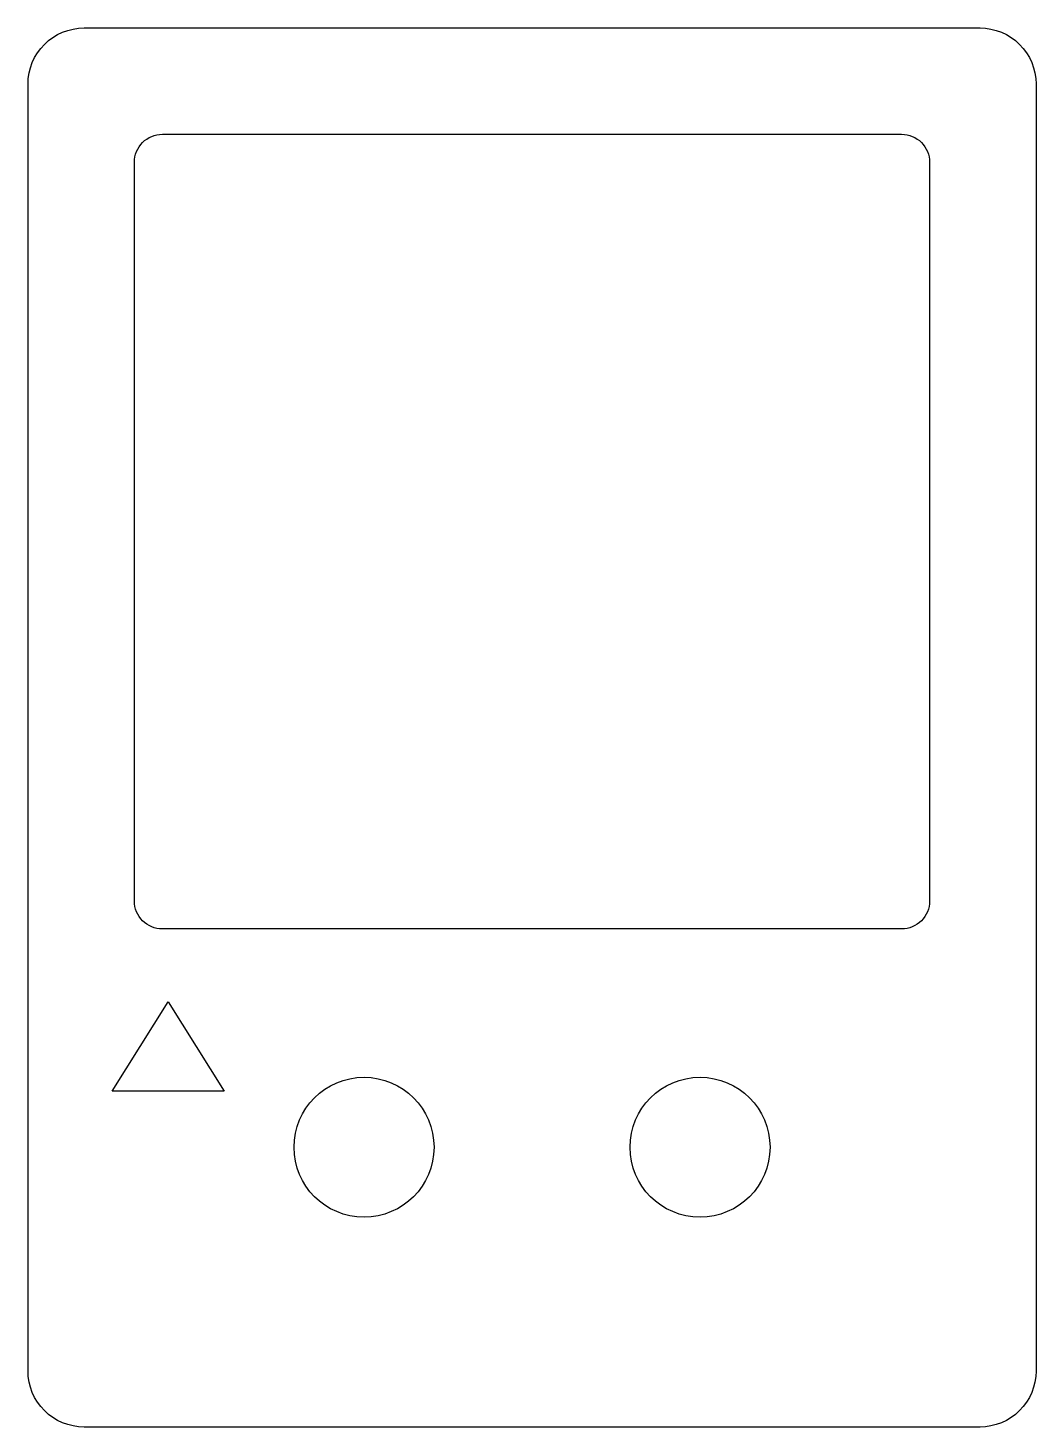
# Model space of a CAD drawing. Extents: x -45 to 45, y -80 to 45.
import ezdxf

# ---------------------------------------------------------------- set-up
doc = ezdxf.new("R2010")
doc.units = 0

msp = doc.modelspace()

# ---------------------------------------------------------------- linework, layer by layer
at = {"layer": '1'}
for points in [[(45, 40), (45, -75, -0.414214), (40, -80), (-40, -80, -0.414214), (-45, -75), (-45, 40, -0.414214), (-40, 45), (40, 45, -0.414214)], [(35.5, 33), (35.5, -33, -0.414214), (33, -35.5), (-33, -35.5, -0.414214), (-35.5, -33), (-35.5, 33, -0.414214), (-33, 35.5), (33, 35.5, -0.414214)]]:
    msp.add_lwpolyline(points, format="xyb", close=True, dxfattribs=at)
msp.add_lwpolyline([(-27.5, -50), (-37.5, -50), (-32.5, -42)], close=True, dxfattribs=at)
for centre in [(-15, -55), (15, -55)]:
    msp.add_circle(centre, 6.25, dxfattribs=at)

doc.saveas('drawing.dxf')
